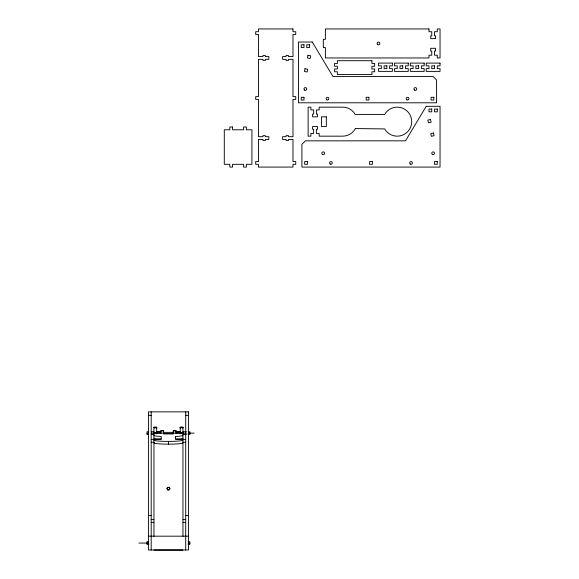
<?xml version="1.0" encoding="UTF-8"?>
<svg xmlns="http://www.w3.org/2000/svg" width="579" height="579" viewBox="0 0 579 579"><rect width="100%" height="100%" fill="white"/><g stroke="black" fill="none" stroke-linecap="round" stroke-linejoin="round"><path stroke-width="0.87" d="M175.357 439.237L175.698 436.472A14.504 1.267 0 0 0 182.95 435.379M148.419 415.317L151.184 415.317M185.714 415.317L188.479 415.317M153.942 427.345L156.706 427.345M180.192 427.345L182.95 427.345M153.942 427.584L156.706 427.584M180.192 427.584L182.95 427.584M153.942 427.83L156.706 427.83M180.192 427.83L182.95 427.83M160.853 430.935L163.611 430.935M173.28 430.935L176.045 430.935M156.533 431.637L160.853 431.637M176.045 431.637L180.358 431.637M148.419 431.76L147.037 431.76L147.037 434.511L148.419 434.511M151.184 431.76L153.942 431.76M182.95 431.76L186.402 431.76M188.132 431.76L189.854 431.76L189.854 434.511L188.132 434.511M156.533 431.876L160.853 431.876M176.045 431.876L180.358 431.876M163.611 432.368L173.28 432.368M153.942 432.853L160.853 432.853M176.045 432.853L182.95 432.853M153.942 433.092L163.611 433.179M173.28 433.179L182.95 433.092M189.854 433.135L194.074 433.135M147.037 433.251L148.419 433.251M151.184 433.251L153.942 433.251M182.95 433.251L186.402 433.251M188.132 433.251L189.854 433.251M153.942 433.331L156.706 433.331M180.192 433.331L182.95 433.331M151.184 434.511L153.942 434.511M182.95 434.511L186.402 434.511M151.184 439.49L153.876 439.49M183.022 439.49L185.714 439.49M151.184 442.247L153.876 442.247M183.022 442.247L185.714 442.247M148.419 515.455L151.184 515.455M185.714 515.455L188.479 515.455M151.184 519.602L153.876 519.602M183.022 519.602L185.714 519.602M151.184 522.367L153.876 522.367M183.022 522.367L185.714 522.367M148.419 536.176L188.479 536.176M148.767 541.683L147.037 541.683L147.037 544.434L148.767 544.434M188.132 541.683L189.854 541.683L189.854 544.434L188.132 544.434M138.96 543.059L147.037 543.059M147.037 543.16L148.767 543.16M188.132 543.16L189.854 543.16M175.357 436.486L175.698 439.041A14.504 1.267 0 0 1 179.555 440.945A14.504 1.267 0 0 1 157.336 440.945A14.504 1.267 0 0 1 161.194 439.041M185.714 411.864L185.714 549.992M182.95 536.335L182.95 427.107L180.192 427.107L180.192 433.845M182.95 550.05L153.942 550.05M176.045 433.345L176.045 430.515L173.28 430.515L173.28 433.345M172.593 433.454L164.306 433.454M168.446 441.401L168.446 444.151A14.504 1.267 0 0 0 182.457 442.559M163.611 433.345L163.611 430.515L160.853 430.515L160.853 433.345M161.194 439.222L161.194 436.472A14.504 1.267 0 0 1 153.942 435.379M156.706 433.845L156.706 427.107L153.942 427.107L153.942 536.335M151.184 411.864L151.184 549.992M168.446 444.151A14.504 1.267 0 0 1 154.441 442.559M182.95 438.129A14.504 1.267 0 0 1 176.501 439.179M160.39 439.179A14.504 1.267 0 0 1 153.942 438.129M169.14 487.25A1.382 1.375 0 0 1 169.502 489.327A1.382 1.375 0 0 1 167.389 489.327A1.382 1.375 0 0 1 167.758 487.25M305.024 68.727L304.431 71.42L307.131 72.013L307.724 69.321L305.024 68.727M307.999 55.237L307.406 57.936L310.105 58.53L310.699 55.83L307.999 55.237M355.354 128.567L355.209 128.914A14.504 14.504 0 0 1 342.652 136.166L319.167 136.166L319.167 133.402L316.409 133.402L316.409 129.262L317.444 129.262L317.444 126.497L312.609 126.497L312.609 129.262L313.644 129.262L313.644 133.402L310.88 133.402L310.88 136.166L308.122 136.166L308.122 107.158L310.88 107.158L310.88 109.923L313.644 109.923L313.644 114.063L312.609 114.063L312.609 116.828L317.444 116.828L317.444 114.063L316.409 114.063L316.409 109.923L319.167 109.923L319.167 107.158L342.652 107.158A14.504 14.504 0 0 1 355.209 114.41L384.651 114.41A14.504 14.504 0 0 1 406.538 110.553A14.504 14.504 0 0 1 406.538 132.772A14.504 14.504 0 0 1 384.651 128.914L355.354 128.567M426.231 106.304L405.51 140.835L305.365 140.835L301.912 144.287L301.912 167.078L440.04 167.078L440.04 106.304L426.231 106.304M430.501 119.513L427.809 120.106L428.402 122.806L431.102 122.212L430.501 119.513M433.476 133.004L430.783 133.597L431.377 136.297L434.076 135.696L433.476 133.004M292.988 28.95L258.451 28.95L258.451 31.715L255.694 31.715L255.694 34.472L258.451 34.472L258.451 56.576L262.946 56.576L262.946 55.541L265.363 55.541L265.363 56.576L268.815 56.576L268.815 59.34L265.363 59.34L265.363 60.375L262.946 60.375L262.946 59.34L258.451 59.34L258.451 96.635L255.694 96.635L255.694 99.393L258.451 99.393L258.451 136.687L262.946 136.687L262.946 135.652L265.363 135.652L265.363 136.687L268.815 136.687L268.815 139.452L265.363 139.452L265.363 140.487L262.946 140.487L262.946 139.452L258.451 139.452L258.451 161.555L255.694 161.555L255.694 164.313L258.451 164.313L258.451 167.078L292.988 167.078L292.988 164.313L295.746 164.313L295.746 161.555L292.988 161.555L292.988 139.452L288.494 139.452L288.494 140.487L286.077 140.487L286.077 139.452L282.624 139.452L282.624 136.687L286.077 136.687L286.077 135.652L288.494 135.652L288.494 136.687L292.988 136.687L292.988 99.393L295.746 99.393L295.746 96.635L292.988 96.635L292.988 59.34L288.494 59.34L288.494 60.375L286.077 60.375L286.077 59.34L282.624 59.34L282.624 56.576L286.077 56.576L286.077 55.541L288.494 55.541L288.494 56.576L292.988 56.576L292.988 34.472L295.746 34.472L295.746 31.715L292.988 31.715L292.988 28.95M428.996 28.95L325.398 28.95L325.398 39.307L323.321 39.307L323.321 47.594L325.398 47.594L325.398 57.958L428.996 57.958L428.996 55.193L431.753 55.193L431.753 51.053L430.718 51.053L430.718 48.289L435.553 48.289L435.553 51.053L434.518 51.053L434.518 55.193L437.283 55.193L437.283 57.958L440.04 57.958L440.04 28.95L437.283 28.95L437.283 31.715L434.518 31.715L434.518 35.855L435.553 35.855L435.553 38.619L430.718 38.619L430.718 35.855L431.753 35.855L431.753 31.715L428.996 31.715L428.996 28.95M312.276 42.028L298.46 42.028L298.46 102.801L436.588 102.801L436.588 80.011L433.135 76.558L332.99 76.558L312.276 42.028M303.989 44.786L301.225 44.786L301.225 47.55L303.989 47.55L303.989 44.786M309.512 44.786L306.747 44.786L306.747 47.55L309.512 47.55L309.512 44.786M371.899 60.715L337.369 60.715L337.369 63.48L334.604 63.48L334.604 66.238L337.369 66.238L337.369 69.002L334.604 69.002L334.604 71.767L337.369 71.767L337.369 74.525L371.899 74.525L371.899 71.767L374.664 71.767L374.664 69.002L371.899 69.002L371.899 66.238L374.664 66.238L374.664 63.48L371.899 63.48L371.899 60.715M392.388 63.097L378.579 63.097L378.579 65.854L381.337 65.854L381.337 68.619L378.579 68.619L378.579 71.383L392.388 71.383L392.388 68.619L389.624 68.619L389.624 65.854L392.388 65.854L392.388 63.097M408.275 63.097L394.458 63.097L394.458 65.854L397.223 65.854L397.223 68.619L394.458 68.619L394.458 71.383L408.275 71.383L408.275 68.619L405.51 68.619L405.51 65.854L408.275 65.854L408.275 63.097M424.161 63.097L410.345 63.097L410.345 65.854L413.109 65.854L413.109 68.619L410.345 68.619L410.345 71.383L424.161 71.383L424.161 68.619L421.396 68.619L421.396 65.854L424.161 65.854L424.161 63.097M440.04 63.097L426.231 63.097L426.231 65.854L428.996 65.854L428.996 68.619L426.231 68.619L426.231 71.383L440.04 71.383L440.04 68.619L437.283 68.619L437.283 65.854L440.04 65.854L440.04 63.097M386.866 65.854L384.101 65.854L384.101 68.619L386.866 68.619L386.866 65.854M402.745 65.854L399.988 65.854L399.988 68.619L402.745 68.619L402.745 65.854M418.631 65.854L415.867 65.854L415.867 68.619L418.631 68.619L418.631 65.854M434.518 65.854L431.753 65.854L431.753 68.619L434.518 68.619L434.518 65.854M303.989 97.279L301.225 97.279L301.225 100.037L303.989 100.037L303.989 97.279M368.91 97.279L366.145 97.279L366.145 100.037L368.91 100.037L368.91 97.279M433.83 97.279L431.066 97.279L431.066 100.037L433.83 100.037L433.83 97.279M431.753 109.062L428.996 109.062L428.996 111.827L431.753 111.827L431.753 109.062M437.283 109.062L434.518 109.062L434.518 111.827L437.283 111.827L437.283 109.062M326.332 116.828L321.497 116.828L321.497 126.497L326.332 126.497L326.332 116.828M232.577 127.018L229.812 127.018L229.812 129.783L224.29 129.783L224.29 164.313L229.812 164.313L229.812 167.078L232.577 167.078L232.577 164.313L243.629 164.313L243.629 167.078L246.386 167.078L246.386 164.313L251.916 164.313L251.916 129.783L246.386 129.783L246.386 127.018L243.629 127.018L243.629 129.783L232.577 129.783L232.577 127.018M307.442 161.555L304.677 161.555L304.677 164.313L307.442 164.313L307.442 161.555M372.362 161.555L369.597 161.555L369.597 164.313L372.362 164.313L372.362 161.555M437.283 161.555L434.518 161.555L434.518 164.313L437.283 164.313L437.283 161.555M188.479 411.864L148.419 411.864L148.419 549.992L188.479 549.992L188.479 411.864M173.28 433.533L163.611 433.533L163.611 433.953L173.28 433.953L173.28 433.533M167.758 489.841A1.382 1.375 0 0 0 169.828 488.654A1.382 1.375 0 0 0 167.758 487.46A1.382 1.375 0 0 0 167.758 489.841M406.907 99.827A1.346 1.346 0 0 0 408.926 98.654A1.346 1.346 0 0 0 406.907 97.489A1.346 1.346 0 0 0 406.907 99.827M414.426 90.049A1.382 1.382 0 0 0 416.677 89.231A1.382 1.382 0 0 0 414.846 87.69A1.382 1.382 0 0 0 414.426 90.049M304.482 90.049A1.382 1.382 0 0 0 306.732 89.224A1.382 1.382 0 0 0 304.887 87.69A1.382 1.382 0 0 0 304.482 90.049M326.795 99.827A1.346 1.346 0 0 0 328.814 98.654A1.346 1.346 0 0 0 326.795 97.489A1.346 1.346 0 0 0 326.795 99.827M330.247 164.103A1.346 1.346 0 0 0 332.266 162.931A1.346 1.346 0 0 0 330.247 161.765A1.346 1.346 0 0 0 330.247 164.103M322.394 154.398A1.382 1.382 0 0 0 324.566 153.384A1.382 1.382 0 0 0 322.604 152.016A1.382 1.382 0 0 0 322.394 154.398M432.339 154.39A1.382 1.382 0 0 0 434.511 153.392A1.382 1.382 0 0 0 432.556 152.009A1.382 1.382 0 0 0 432.339 154.39M410.359 164.103A1.346 1.346 0 0 0 412.386 162.931A1.346 1.346 0 0 0 410.359 161.765A1.346 1.346 0 0 0 410.359 164.103M377.783 44.648A1.382 1.382 0 0 0 379.853 43.454A1.382 1.382 0 0 0 377.783 42.26A1.382 1.382 0 0 0 377.783 44.648"/></g></svg>
